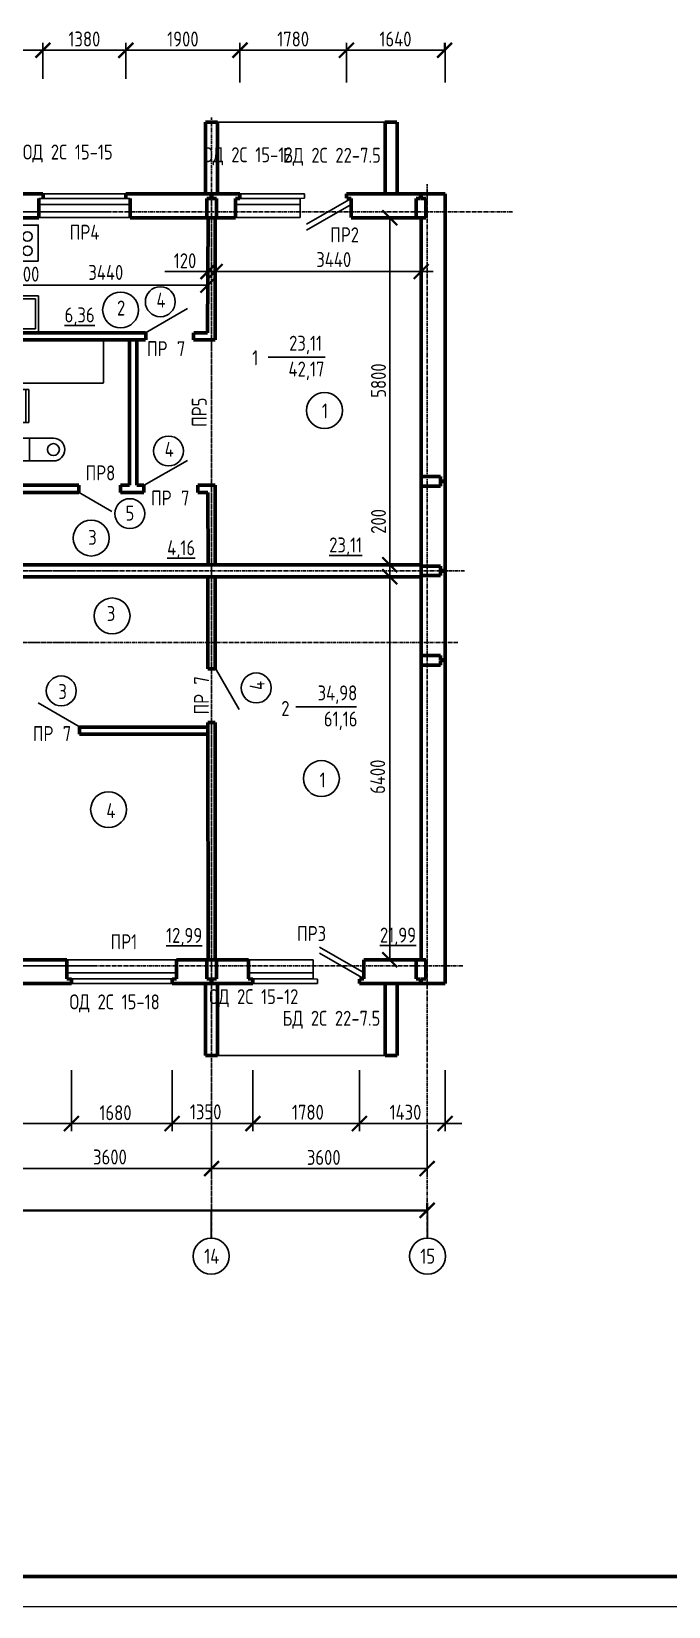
# Model space of a CAD drawing. Header units: millimetres. Extents: x 83035 to 329678, y -103769 to 22061.
# Drawn here: x 203645 to 214281, y -34451 to -8128 of the extents above; entities that cross this region are included whole.
import ezdxf

# ---------------------------------------------------------------- set-up
doc = ezdxf.new("R2010")
doc.units = ezdxf.units.MM
doc.header["$LTSCALE"] = 10
doc.linetypes.add('CENTER', pattern=[50.8, 31.75, -6.35, 6.35, -6.35])
for name, color, linetype, lineweight in [('Осевой', 4, 'CENTER', 30), ('Основной', 5, 'Continuous', 60), ('Размерный', 3, 'Continuous', 30), ('Разрез', 5, 'Continuous', 40), ('Разрезка', 17, 'Continuous', 60), ('Символ разрез', 3, 'Continuous', 20), ('Символьный', 3, 'Continuous', 30), ('Текст', 244, 'Continuous', 30)]:
    doc.layers.add(name, color=color, linetype=linetype, lineweight=lineweight)
doc.styles.add('1.10', font='', dxfattribs={"height": 25})
doc.styles.add('2.5', font='', dxfattribs={"height": 250})
doc.styles.get('1.10').set_extended_font_data('GOST type A')
doc.styles.get('2.5').set_extended_font_data('GOST type A')

# ---------------------------------------------------------------- blocks, each defined once
blk = doc.blocks.new('_ArchTick')
at = {"color": 0, "linetype": 'ByBlock', "const_width": 0.15}
blk.add_lwpolyline([(-0.5, -0.5), (0.5, 0.5)], dxfattribs=at)
blk = doc.blocks.new('33')
at = {"layer": 'Основной', "color": 0, "lineweight": 30}
for p, q in [((-193214, -13935), (-192134, -13935)), ((-193989, -14015), (-193244, -14445)), ((-193989, -14115), (-193244, -14545)), ((-193139, -14015), (-192059, -14015)), ((-193139, -14115), (-192059, -14115)), ((-193139, -14335), (-192059, -14335))]:
    blk.add_line(p, q, dxfattribs=at)
at = {"layer": 'Разрезка', "color": 0}
for p, q in [((-193914, -13935), (-193914, -14010)), ((-192134, -13935), (-192134, -14010)), ((-193989, -14015), (-193989, -14335)), ((-192059, -14015), (-192059, -14335))]:
    blk.add_line(p, q, dxfattribs=at)
at = {"layer": 'Разрезка', "color": 0, "lineweight": 30}
for p, q in [((-193214, -13935), (-193214, -14010)), ((-193214, -14010), (-193139, -14015)), ((-193139, -14015), (-193139, -14335))]:
    blk.add_line(p, q, dxfattribs=at)
blk = doc.blocks.new('23')
at = {"layer": 'Основной', "color": 0, "lineweight": 30}
for p, q in [((-179525, -13935), (-178145, -13935)), ((-179600, -14015), (-178070, -14015)), ((-179600, -14115), (-178070, -14115)), ((-179600, -14335), (-178070, -14335))]:
    blk.add_line(p, q, dxfattribs=at)
at = {"layer": 'Разрезка', "color": 0}
for p, q in [((-179525, -13935), (-179525, -14010)), ((-178145, -13935), (-178145, -14010)), ((-179600, -14015), (-179600, -14335)), ((-178070, -14015), (-178070, -14335))]:
    blk.add_line(p, q, dxfattribs=at)
blk = doc.blocks.new('55')
at = {"layer": 'Текст', "color": 0, "style": '2.5'}
for s, p in [('ПР', (-180064, -17142)), ('7', (-179564, -17142))]:
    blk.add_text(s, height=250, dxfattribs=at).set_placement(p)
blk = doc.blocks.new('58')
at = {"layer": 'Размерный', "color": 0, "ltscale": 0.5}
blk.add_circle((-181488, -19321), 300, dxfattribs=at)
at = {"layer": 'Размерный', "color": 0, "ltscale": 500, "insert": (-181575, -19155), "char_height": 250, "width": 1306.21, "attachment_point": 1, "style": '1.10'}
blk.add_mtext('3', dxfattribs=at)
blk = doc.blocks.new('64')
at = {"layer": 'Размерный', "color": 0, "ltscale": 0.5}
blk.add_circle((-187285, -31689), 300, dxfattribs=at)
at = {"layer": 'Символьный', "color": 0, "ltscale": 0.5}
blk.add_line((-187285, -31389), (-187285, -30925), dxfattribs=at)
blk = doc.blocks.new('126')
at = {"layer": 'Осевой', "color": 0, "ltscale": 0.2}
for p, q in [((-198787, -14232), (-159849, -14232)), ((-153123, -14231), (-188294, -14231))]:
    blk.add_line(p, q, dxfattribs=at)
blk = doc.blocks.new('184')
at = {"color": 0, "linetype": 'ByBlock', "const_width": 37.5}
for points in [[(-164982, -29107), (-165232, -29357)], [(-162232, -29357), (-161982, -29107)], [(-161982, -29107), (-162232, -29357)], [(-158632, -29357), (-158382, -29107)], [(-158382, -29107), (-158632, -29357)], [(-155032, -29357), (-154782, -29107)]]:
    blk.add_lwpolyline(points, dxfattribs=at)
at = {"layer": 'Размерный', "color": 0}
for p, q in [((-175332, -29234), (-178330, -29234)), ((-175308, -29233), (-172311, -29233)), ((-168710, -29233), (-172310, -29233)), ((-168707, -29232), (-165107, -29232)), ((-162107, -29232), (-165107, -29232)), ((-158507, -29232), (-162107, -29232)), ((-154907, -29232), (-158507, -29232))]:
    blk.add_line(p, q, dxfattribs=at)
at = {"layer": 'Размерный', "color": 0, "xscale": 250, "yscale": 250, "zscale": 250}
blk.add_blockref('_ArchTick', (-175332, -29234), dxfattribs=at)
at = {"layer": 'Размерный', "color": 0, "xscale": 250, "yscale": 250, "zscale": 250, "rotation": 180}
for p in [(-172310, -29233), (-168707, -29232)]:
    blk.add_blockref('_ArchTick', p, dxfattribs=at)
at = {"layer": 'Размерный', "color": 0, "style": '2.5'}
for p in [(-177416, -29148), (-174228, -29148), (-163910, -29148)]:
    blk.add_text('3000', height=250, dxfattribs=at).set_placement(p)
at = {"layer": 'Размерный', "color": 0, "char_height": 250, "attachment_point": 5, "style": '2.5'}
for insert in [(-170530, -29046), (-166753, -29046), (-160204, -29039), (-156634, -29046)]:
    blk.add_mtext('3600', dxfattribs=dict(at, insert=insert))
blk = doc.blocks.new('1')
at = {"layer": 'Основной', "color": 0, "lineweight": 30, "ltscale": 0.5}
blk.add_lwpolyline([(-187985, -15985), (-187385, -15985), (-187385, -15385), (-187985, -15385)], close=True, dxfattribs=at)
for centre in [(-187805, -15575), (-187565, -15575), (-187805, -15815), (-187565, -15815)]:
    blk.add_circle(centre, 80, dxfattribs=at)
blk = doc.blocks.new('8')
at = {"layer": 'Основной'}
h = blk.add_hatch(color=0, dxfattribs=at)
h.set_gradient(color1=(0, 1, 5), color2=(0, 0, 0), one_color=1)
h.paths.add_polyline_path([(-187425, -16522), (-187725, -16522), (-187525, -16622), (-187425, -17172), (-187425, -17037), (-187425, -17037), (-187425, -16657), (-187425, -16657)])
at = {"layer": 'Основной', "color": 0}
for p, q in [((-187725, -17172), (-187725, -16522)), ((-187725, -16522), (-187525, -16622)), ((-187425, -16522), (-187725, -16522)), ((-187425, -17172), (-187425, -16522)), ((-187525, -16622), (-187425, -17172)), ((-187725, -17172), (-187425, -17172))]:
    blk.add_line(p, q, dxfattribs=at)
at = {"layer": 'Основной', "color": 0, "lineweight": 30, "ltscale": 0.5}
for p, q in [((-187725, -16657), (-188275, -16657)), ((-187875, -17037), (-187875, -16657)), ((-187725, -16657), (-187725, -17037)), ((-188275, -17037), (-187725, -17037))]:
    blk.add_line(p, q, dxfattribs=at)
blk.add_circle((-188275, -16847), 100, dxfattribs=at)
blk.add_arc((-188275, -16847), 190, 90, 270, dxfattribs=at)
blk = doc.blocks.new('11')
at = {"layer": 'Основной', "color": 0, "lineweight": 30, "ltscale": 0.5}
blk.add_line((-188675, -17377), (-188125, -17377), dxfattribs=at)
blk.add_lwpolyline([(-188675, -17777), (-188125, -17777), (-188125, -17327), (-188675, -17327)], close=True, dxfattribs=at)
blk = doc.blocks.new('282')
at = {"layer": 'Основной', "color": 0}
for p, q in [((-162007, -17948), (-162007, -13342)), ((-159608, -15264), (-162007, -15264)), ((-162005, -15384), (-160416, -15384)), ((-159612, -15384), (-160416, -15384)), ((-160726, -17811), (-162007, -17811)), ((-160726, -17931), (-162007, -17931))]:
    blk.add_line(p, q, dxfattribs=at)
at = {"layer": 'Основной', "color": 0, "lineweight": 30}
for p, q in [((-161398, -14647), (-161998, -14647)), ((-161448, -14697), (-161998, -14697)), ((-161448, -15197), (-161448, -14697)), ((-161398, -14647), (-161398, -15247)), ((-161998, -15197), (-161448, -15197))]:
    blk.add_line(p, q, dxfattribs=at)
at = {"layer": 'Основной', "color": 0, "ltscale": 500}
blk.add_line((-160726, -17811), (-160726, -17931), dxfattribs=at)
at = {"layer": 'Основной', "color": 0, "lineweight": 30}
blk.add_circle((-161797, -15718), 50, dxfattribs=at)
at = {"layer": 'Размерный', "color": 0, "ltscale": 500}
for p, q in [((-162107, -14467), (-162357, -14467)), ((-160311, -16102), (-160311, -15384)), ((-162013, -16103), (-160311, -16103))]:
    blk.add_line(p, q, dxfattribs=at)
at = {"layer": 'Размерный', "color": 0}
blk.add_line((-158575, -14467), (-162007, -14467), dxfattribs=at)
at = {"layer": 'Размерный', "color": 0, "ltscale": 500, "extrusion": (0, 0, -1), "xscale": 250, "yscale": 250, "zscale": -250, "rotation": 180}
blk.add_blockref('_ArchTick', (162107, -13744), dxfattribs=at)
at = {"layer": 'Размерный', "color": 0, "extrusion": (0, 0, -1), "zscale": -1}
for name, p in [('1', (349387, 1921)), ('8', (349423, -369))]:
    blk.add_blockref(name, p, dxfattribs=at)
at = {"layer": 'Размерный', "color": 0, "ltscale": 500, "xscale": 250, "yscale": 250, "zscale": 250}
blk.add_blockref('_ArchTick', (-162107, -14467), dxfattribs=at)
at = {"layer": 'Размерный', "color": 0, "ltscale": 500, "xscale": 250, "yscale": 250, "zscale": 250, "rotation": 180}
blk.add_blockref('_ArchTick', (-162007, -14467), dxfattribs=at)
at = {"layer": 'Размерный', "color": 0, "extrusion": (0, 0, -1), "zscale": -1, "rotation": 90}
blk.add_blockref('11', (144232, 171913), dxfattribs=at)
at = {"layer": 'Размерный', "color": 0, "ltscale": 500, "insert": (-161571, -14284), "char_height": 250, "attachment_point": 5, "style": '2.5'}
blk.add_mtext('100', dxfattribs=at)
at = {"layer": 'Текст', "color": 0, "insert": (-160459, -14840), "char_height": 250, "width": 525, "attachment_point": 3, "style": '2.5'}
blk.add_mtext('{\\L6,36}', dxfattribs=at)
blk = doc.blocks.new('13')
at = {"layer": 'Основной', "color": 0, "lineweight": 30, "ltscale": 0.5}
blk.add_lwpolyline([(-183585, -15985), (-184185, -15985), (-184185, -15385), (-183585, -15385)], close=True, dxfattribs=at)
for centre in [(-184005, -15575), (-183765, -15575), (-184005, -15815), (-183765, -15815)]:
    blk.add_circle(centre, 80, dxfattribs=at)
blk = doc.blocks.new('14')
at = {"layer": 'Основной', "color": 0, "lineweight": 30}
for p, q in [((-183585, -16585), (-184185, -16585)), ((-183635, -16635), (-184185, -16635)), ((-183635, -17135), (-183635, -16635)), ((-183585, -16585), (-183585, -17185))]:
    blk.add_line(p, q, dxfattribs=at)
blk = doc.blocks.new('285')
at = {"layer": 'Осевой', "color": 0, "ltscale": 0.2}
blk.add_line((-165107, -30396), (-165107, -12836), dxfattribs=at)
at = {"layer": 'Основной', "color": 0}
for p, q in [((-165207, -17951), (-165207, -13342)), ((-167209, -15267), (-165204, -15267)), ((-165204, -15387), (-166804, -15387)), ((-165207, -17951), (-164957, -17951)), ((-162007, -18854), (-162257, -18854)), ((-162007, -19142), (-155007, -19142)), ((-155007, -19342), (-162258, -19342)), ((-165207, -25742), (-165207, -20242)), ((-164957, -20243), (-165207, -20243)), ((-164957, -20342), (-164957, -20243)), ((-162257, -20239), (-162257, -20342)), ((-162007, -20243), (-162257, -20243)), ((-162007, -20542), (-162007, -20241)), ((-162441, -20342), (-164957, -20342)), ((-162007, -20342), (-162507, -20342))]:
    blk.add_line(p, q, dxfattribs=at)
at = {"layer": 'Основной', "color": 0, "lineweight": 30}
for p, q in [((-165215, -15211), (-165765, -15211)), ((-164957, -17944), (-164507, -18723)), ((-164512, -19460), (-164962, -20240)), ((-162708, -19471), (-162258, -20251))]:
    blk.add_line(p, q, dxfattribs=at)
at = {"layer": 'Основной', "color": 0, "ltscale": 500}
for p, q in [((-165210, -16843), (-167089, -16843)), ((-165210, -16963), (-167209, -16963)), ((-166807, -17771), (-166807, -16960)), ((-166687, -17771), (-166687, -16963)), ((-166808, -17891), (-166807, -17771)), ((-166567, -17891), (-166808, -17891)), ((-166687, -17771), (-166567, -17771)), ((-166567, -17771), (-166567, -17891)), ((-165867, -17771), (-165867, -17891)), ((-165217, -17771), (-165867, -17771)), ((-165867, -17891), (-165213, -17891)), ((-164957, -18851), (-165207, -18851)), ((-165207, -19142), (-165207, -18851)), ((-164957, -19341), (-164957, -18851)), ((-162257, -18854), (-162258, -19342)), ((-162007, -18854), (-162007, -19142)), ((-165207, -19142), (-175199, -19142)), ((-164957, -19341), (-175196, -19342))]:
    blk.add_line(p, q, dxfattribs=at)
at = {"layer": 'Основной', "color": 0, "lineweight": 30, "ltscale": 0.5}
blk.add_line((-166581, -17877), (-165990, -18221), dxfattribs=at)
at = {"layer": 'Основной', "color": 0, "lineweight": 30}
blk.add_circle((-165412, -15718), 50, dxfattribs=at)
at = {"layer": 'Размерный', "color": 0, "ltscale": 500}
for p, q in [((-166904, -16102), (-166904, -15387)), ((-165206, -16101), (-166906, -16101))]:
    blk.add_line(p, q, dxfattribs=at)
for centre in [(-166339, -18400), (-164251, -18387), (-162892, -18313), (-164296, -19839), (-162917, -19852)]:
    blk.add_circle(centre, 250, dxfattribs=at)
at = {"layer": 'Размерный', "color": 0, "extrusion": (0, 0, -1), "zscale": -1}
for name, p in [('13', (349406, 1931)), ('14', (349395, 1923))]:
    blk.add_blockref(name, p, dxfattribs=at)
at = {"layer": 'Размерный', "color": 0, "ltscale": 500, "xscale": 250, "yscale": 250, "zscale": 250}
blk.add_blockref('_ArchTick', (-165207, -14462), dxfattribs=at)
at = {"layer": 'Размерный', "color": 0, "xscale": 250, "yscale": 250, "zscale": 250}
blk.add_blockref('_ArchTick', (-165207, -14462), dxfattribs=at)
at = {"layer": 'Размерный', "color": 0, "ltscale": 500, "xscale": 250, "yscale": 250, "zscale": 250, "rotation": 180}
blk.add_blockref('_ArchTick', (-165107, -14462), dxfattribs=at)
at = {"layer": 'Размерный', "color": 0, "extrusion": (0, 0, -1), "zscale": -1}
for name, p, rotation in [('11', (182996, -204890), 270), ('8', (-22216, -34215), 180)]:
    blk.add_blockref(name, p, dxfattribs=dict(at, rotation=rotation))
at = {"layer": 'Размерный', "color": 0, "extrusion": (0, 0, -1), "xscale": -1, "zscale": -1, "rotation": 270}
for p in [(182354, 161339), (182134, 159956), (178889, 159946)]:
    blk.add_blockref('55', p, dxfattribs=at)
at = {"layer": 'Размерный', "color": 0, "ltscale": 500, "insert": (-165647, -14279), "char_height": 250, "attachment_point": 5, "style": '2.5'}
blk.add_mtext('100', dxfattribs=at)
at = {"layer": 'Размерный', "color": 0, "ltscale": 500, "insert": (-166264, -18266), "char_height": 250, "width": 985.21, "attachment_point": 3, "style": '1.10'}
blk.add_mtext('5', dxfattribs=at)
at = {"layer": 'Текст', "color": 0, "char_height": 250, "attachment_point": 3, "style": '2.5'}
for s, insert, width in [('{\\L7,23}', (-165883, -14853), 525), ('ПР8', (-165931, -17589), 1690.16)]:
    blk.add_mtext(s, dxfattribs=dict(at, insert=insert, width=width))

msp = doc.modelspace()

# ---------------------------------------------------------------- linework, layer by layer
at = {"color": 0, "linetype": 'Continuous', "lineweight": 60, "ltscale": 100}
msp.add_line((163957.025, -33950.591), (241717.907, -33950.591), dxfattribs=at)
at = {"color": 0, "linetype": 'Continuous', "lineweight": 25, "ltscale": 100}
msp.add_line((161957.025, -34450.591), (242217.907, -34450.591), dxfattribs=at)
at = {"layer": 'Осевой', "color": 0, "ltscale": 0.2}
for p, q in [((206650.788, -27995.386), (206650.788, -9567.601)), ((206651.879, -28295.426), (206651.879, -10735.404)), ((210252.047, -28295.387), (210252.047, -10681.929)), ((165924.977, -17141.945), (205059.168, -17141.945)), ((210875.46, -17141.273), (174617.856, -17141.273)), ((165924.977, -18341.945), (204666.347, -18341.945)), ((210765.828, -18341.273), (175010.677, -18341.273)), ((165861.407, -23741.945), (204683.46, -23741.945)), ((210844.919, -23741.273), (174993.564, -23741.273))]:
    msp.add_line(p, q, dxfattribs=at)
at = {"layer": 'Основной', "color": 0}
for p, q in [((206550.788, -9641.273), (206550.788, -10841.273)), ((206750.788, -9641.273), (206550.788, -9641.273)), ((206552.047, -9641.273), (206552.047, -10841.273)), ((206752.047, -9641.273), (206552.047, -9641.273)), ((206750.788, -10841.273), (206750.788, -9641.273)), ((206752.047, -10841.273), (206752.047, -9641.273)), ((209743.434, -9641.273), (209543.434, -9641.273)), ((209550.788, -10841.273), (209550.788, -9641.273)), ((209750.788, -10841.273), (209750.788, -9641.273)), ((203835.546, -10841.273), (202022.047, -10841.273)), ((207124.385, -10841.273), (205219.132, -10841.273)), ((210552.047, -10841.273), (208902.528, -10841.273)), ((210552.047, -24041.273), (210552.047, -10841.273)), ((203765.28, -11241.273), (202097.047, -11241.273)), ((207050.827, -11241.273), (205293.717, -11241.273)), ((206582.269, -13163.289), (206592.047, -11241.273)), ((206712.047, -13282.19), (206712.047, -11241.273)), ((210152.047, -11241.273), (208982.668, -11241.273)), ((210152.047, -23641.273), (210152.047, -11241.273)), ((205281.515, -13282.621), (205281.515, -15710.984)), ((205401.515, -13282.621), (205401.515, -15710.984)), ((206582.269, -13163.289), (206355.654, -13163.289)), ((206712.047, -15711.331), (206422.246, -15711.331)), ((206712.047, -17041.273), (206712.047, -15711.331)), ((206589.458, -15831.331), (206422.246, -15831.331)), ((206592.047, -17041.273), (206591.097, -15831.804)), ((209252.047, -17241.273), (202899.893, -17241.273)), ((206591.772, -17253.591), (206591.772, -18777.521)), ((206711.772, -17253.591), (206711.772, -18777.521)), ((206711.772, -18777.351), (206591.91, -18777.351)), ((206711.772, -19677.351), (206591.91, -19677.351)), ((206591.91, -19677.351), (206592.047, -23641.273)), ((206712.047, -23641.273), (206711.772, -19677.351)), ((204237.047, -23641.273), (202335.923, -23641.273)), ((207266.879, -23641.273), (206067.047, -23641.273)), ((210152.047, -23641.273), (209196.879, -23641.273)), ((204312.047, -24041.273), (202258.758, -24041.273)), ((207341.879, -24041.273), (205992.047, -24041.273)), ((206551.879, -24041.273), (206551.879, -25241.273)), ((206751.879, -25241.273), (206751.879, -24041.273)), ((210552.047, -24041.273), (209121.879, -24041.273)), ((209551.879, -24041.273), (209551.879, -25241.273)), ((209751.879, -25241.273), (209751.879, -24041.273)), ((206751.879, -25241.273), (206551.879, -25241.273)), ((209551.879, -25241.273), (209751.879, -25241.273))]:
    msp.add_line(p, q, dxfattribs=at)
at = {"layer": 'Основной', "color": 0, "lineweight": 30}
for p, q in [((209744.327, -9641.273), (206750.788, -9641.273)), ((206712.047, -18764.304), (207110.619, -19457.941)), ((206067.047, -23641.273), (204237.047, -23641.273)), ((208346.879, -23641.273), (207266.879, -23641.273)), ((208452.6, -23431.408), (209197.382, -23861.408)), ((208452.6, -23531.408), (209197.382, -23961.408)), ((206067.047, -23861.273), (204237.047, -23861.273)), ((208346.879, -23861.273), (207266.879, -23861.273)), ((206067.047, -23961.273), (204237.047, -23961.273)), ((205992.047, -24041.273), (204312.047, -24041.273)), ((208346.879, -23961.273), (207266.879, -23961.273)), ((207341.879, -24041.273), (208421.879, -24041.273)), ((209551.879, -25241.273), (206751.879, -25241.273))]:
    msp.add_line(p, q, dxfattribs=at)
at = {"layer": 'Основной', "color": 0, "lineweight": 30, "ltscale": 0.5}
for p, q in [((205546.482, -13163.074), (206247.963, -12758.074)), ((205525.818, -15711.713), (206247.963, -15299.847)), ((204430.914, -15825.556), (204988.647, -16147.767)), ((203753.769, -19349.944), (204455.25, -19754.944))]:
    msp.add_line(p, q, dxfattribs=at)
at = {"layer": 'Основной', "color": 0, "ltscale": 0.5}
for p, q in [((205551.226, -13163.289), (205551.226, -13283.289)), ((206351.226, -13163.289), (206351.226, -13283.289))]:
    msp.add_line(p, q, dxfattribs=at)
at = {"layer": 'Основной', "color": 0, "ltscale": 500}
for p, q in [((206712.047, -13282.19), (206351.051, -13282.19)), ((205132.873, -15710.984), (205132.873, -15830.984)), ((205281.515, -15710.984), (205132.873, -15710.984)), ((205522.246, -15710.684), (205401.515, -15710.684)), ((205522.246, -15830.775), (205522.246, -15710.684)), ((206422.246, -15831.804), (206422.246, -15710.684)), ((205522.584, -15830.984), (205132.873, -15830.984)), ((204443.79, -19751.871), (206590.176, -19751.871)), ((204443.79, -19751.871), (204443.79, -19871.917)), ((204443.79, -19871.917), (206590.176, -19871.917))]:
    msp.add_line(p, q, dxfattribs=at)
at = {"layer": 'Размерный', "color": 0, "ltscale": 500}
for p, q in [((203835.711, -8441.273), (203835.711, -8316.273)), ((203835.711, -8441.273), (203835.711, -8316.273)), ((205220.159, -8441.273), (205220.159, -8316.273)), ((205220.159, -8441.273), (205220.159, -8316.273)), ((207124.806, -8441.273), (207124.806, -8316.273)), ((207124.806, -8441.273), (207124.806, -8316.273)), ((208902.812, -8441.273), (208902.812, -8316.273)), ((208902.812, -8441.273), (208902.812, -8316.273)), ((210542.047, -8441.273), (210542.047, -8316.273)), ((203835.711, -8441.273), (202022.047, -8441.273)), ((205220.159, -8441.273), (203835.711, -8441.273)), ((207124.806, -8441.273), (205220.159, -8441.273)), ((208902.812, -8441.273), (207124.806, -8441.273)), ((210542.047, -8441.273), (208902.812, -8441.273)), ((209627.047, -11241.273), (209752.047, -11241.273)), ((209627.047, -11241.273), (209627.047, -17041.273)), ((208546.718, -13570.741), (207594.248, -13570.741)), ((209627.047, -17041.273), (209752.047, -17041.273)), ((209627.047, -17041.273), (209627.047, -17241.273)), ((209627.047, -17041.273), (209752.047, -17041.273)), ((209702.047, -17241.273), (209502.047, -17241.273)), ((209552.047, -17241.273), (209752.047, -17241.273)), ((209627.047, -17241.273), (209627.047, -23641.273)), ((209074.32, -19416.522), (208056.915, -19416.522)), ((209627.047, -23641.273), (209752.047, -23641.273)), ((204312.047, -25485.028), (204312.047, -26463.658)), ((205992.047, -25485.038), (205992.047, -26470.024)), ((207341.879, -25484.843), (207341.879, -26475.864)), ((209121.879, -25484.843), (209121.879, -26475.864)), ((210552.047, -25484.843), (210552.047, -26468.731)), ((210828.878, -26379.418), (189566.984, -26379.418)), ((204312.047, -26379.418), (202262.463, -26379.418)), ((204312.047, -26379.418), (204312.047, -26504.418)), ((204312.047, -26379.418), (204312.047, -26504.418)), ((205992.047, -26379.418), (204312.047, -26379.418)), ((205992.047, -26379.418), (205992.047, -26504.418)), ((205992.047, -26379.418), (205992.047, -26504.418)), ((207341.879, -26379.418), (205992.047, -26379.418)), ((207341.879, -26379.418), (207341.879, -26504.418)), ((207341.879, -26379.418), (207341.879, -26504.418)), ((209121.879, -26379.418), (207341.879, -26379.418)), ((209121.879, -26379.418), (209121.879, -26504.418)), ((209121.879, -26379.418), (209121.879, -26504.418)), ((210552.047, -26379.418), (209121.879, -26379.418)), ((210552.047, -26379.418), (210552.047, -26504.418))]:
    msp.add_line(p, q, dxfattribs=at)
at = {"layer": 'Размерный', "color": 0}
for p, q in [((203835.711, -8916.273), (203835.711, -8316.273)), ((205220.159, -8916.273), (205220.159, -8316.273)), ((207126.199, -8978.773), (207126.199, -8316.273)), ((208902.812, -8978.773), (208902.812, -8316.273)), ((210552.163, -8978.773), (210552.163, -8316.273)), ((204302.047, -8441.273), (202022.047, -8441.273)), ((205382.047, -8441.273), (204302.047, -8441.273)), ((206082.047, -8441.273), (205382.047, -8441.273)), ((207872.047, -8441.273), (206082.047, -8441.273)), ((209552.047, -8441.273), (207872.047, -8441.273)), ((210542.047, -8441.273), (209552.047, -8441.273)), ((206592.047, -12139.258), (205870.076, -12139.258)), ((210352.047, -12139.258), (206512.047, -12139.258)), ((206583.268, -12366.338), (206583.268, -12241.338)), ((206712.047, -12139.258), (206592.047, -12139.258)), ((206712.047, -12139.258), (206592.047, -12139.258)), ((206592.047, -12201.758), (206592.047, -12264.258)), ((206712.047, -12139.258), (206962.047, -12139.258)), ((206712.047, -12201.758), (206712.047, -12264.258)), ((210152.047, -12304.606), (210152.047, -12139.258)), ((206652.047, -26503.773), (206652.047, -27256.815)), ((210252.047, -26494.315), (210252.047, -27256.815)), ((206652.047, -27194.315), (206652.047, -27256.815))]:
    msp.add_line(p, q, dxfattribs=at)
at = {"layer": 'Размерный', "color": 0, "ltscale": 0.5}
for centre in [(205132.969, -12782.006), (208536.64, -14462.244), (204642.096, -16594.151), (208485.104, -20613.295), (204932.476, -21132.687)]:
    msp.add_circle(centre, 300, dxfattribs=at)
at = {"layer": 'Размерный', "color": 0, "ltscale": 500}
for centre in [(205795.915, -12643.962), (205932.588, -15138.911), (205286.716, -16186.082), (204141.948, -19148.624), (207397.249, -19098.973)]:
    msp.add_circle(centre, 250, dxfattribs=at)
at = {"layer": 'Разрез', "color": 0, "ltscale": 500}
for p, q in [((169414.715, -27830.149), (210252.164, -27830.149)), ((210252.164, -27851.188), (210252.164, -27705.149))]:
    msp.add_line(p, q, dxfattribs=at)
at = {"layer": 'Разрезка', "color": 0}
for p, q in [((206647.047, -10916.273), (206572.047, -10921.273)), ((206572.047, -10921.273), (206572.047, -11241.273)), ((206647.047, -10841.273), (206647.047, -10916.273)), ((206657.047, -10841.273), (206657.047, -10916.273)), ((206657.047, -10916.273), (206732.047, -10921.273)), ((206732.047, -10921.273), (206732.047, -11241.273)), ((207124.939, -10916.273), (207049.939, -10921.273)), ((208907.937, -10916.273), (208982.937, -10921.273)), ((210142.047, -10916.273), (210067.047, -10921.273)), ((210067.047, -10921.273), (210067.047, -11241.273)), ((210142.047, -10841.273), (210142.047, -10916.273)), ((210152.047, -10841.273), (210152.047, -10916.273)), ((210152.047, -10916.273), (210227.047, -10921.273)), ((210227.047, -10921.273), (210227.047, -11241.273)), ((210472.047, -15566.273), (210152.047, -15566.273)), ((210472.047, -15726.273), (210152.047, -15726.273)), ((210477.047, -15641.273), (210472.047, -15566.273)), ((210477.047, -15651.273), (210472.047, -15726.273)), ((210552.047, -15641.273), (210477.047, -15641.273)), ((210552.047, -15651.273), (210477.047, -15651.273)), ((210472.047, -17061.273), (210152.047, -17061.273)), ((210477.047, -17136.273), (210472.047, -17061.273)), ((210472.047, -17221.273), (210152.047, -17221.273)), ((210477.047, -17146.273), (210472.047, -17221.273)), ((210552.047, -17136.273), (210477.047, -17136.273)), ((210552.047, -17146.273), (210477.047, -17146.273)), ((210472.047, -18556.273), (210152.047, -18556.273)), ((210477.047, -18631.273), (210472.047, -18556.273)), ((210477.047, -18641.273), (210472.047, -18716.273)), ((210552.047, -18631.273), (210477.047, -18631.273)), ((210552.047, -18641.273), (210477.047, -18641.273)), ((210472.047, -18716.273), (210152.047, -18716.273)), ((204237.047, -23961.273), (204237.047, -23641.273)), ((206067.047, -23961.273), (206067.047, -23641.273)), ((206572.047, -23961.273), (206572.047, -23641.273)), ((206732.047, -23961.273), (206732.047, -23641.273)), ((207266.879, -23961.273), (207266.879, -23641.273)), ((209196.879, -23961.273), (209196.879, -23641.273)), ((210067.047, -23961.273), (210067.047, -23641.273)), ((210227.047, -23961.273), (210227.047, -23641.273)), ((204312.047, -23966.273), (204237.047, -23961.273)), ((204312.047, -24041.273), (204312.047, -23966.273)), ((205992.047, -23966.273), (206067.047, -23961.273)), ((205992.047, -24041.273), (205992.047, -23966.273)), ((206647.047, -23966.273), (206572.047, -23961.273)), ((206647.047, -24041.273), (206647.047, -23966.273)), ((206657.047, -23966.273), (206732.047, -23961.273)), ((206657.047, -24041.273), (206657.047, -23966.273)), ((207339.784, -23966.273), (207264.784, -23961.273)), ((207341.879, -24041.273), (207341.879, -23966.273)), ((209121.879, -23966.273), (209196.879, -23961.273)), ((209121.879, -24041.273), (209121.879, -23966.273)), ((210142.047, -23966.273), (210067.047, -23961.273)), ((210142.047, -24041.273), (210142.047, -23966.273)), ((210152.047, -23966.273), (210227.047, -23961.273)), ((210152.047, -24041.273), (210152.047, -23966.273))]:
    msp.add_line(p, q, dxfattribs=at)
at = {"layer": 'Разрезка', "color": 0, "ltscale": 500}
for p, q in [((206732.047, -11241.273), (206572.047, -11241.273)), ((210227.047, -11241.273), (210067.047, -11241.273)), ((206732.047, -23641.273), (206572.047, -23641.273)), ((206572.047, -23641.273), (206657.047, -23641.273)), ((206732.047, -23641.273), (206657.047, -23641.273)), ((210227.047, -23641.273), (210067.047, -23641.273)), ((210067.047, -23641.273), (210152.047, -23641.273)), ((210227.047, -23641.273), (210152.047, -23641.273))]:
    msp.add_line(p, q, dxfattribs=at)
at = {"layer": 'Разрезка', "color": 0, "lineweight": 30}
for p, q in [((208346.879, -23961.273), (208346.879, -23641.273)), ((208421.879, -23966.273), (208346.879, -23961.273)), ((208421.879, -24041.273), (208421.879, -23966.273))]:
    msp.add_line(p, q, dxfattribs=at)

# ---------------------------------------------------------------- block references
at = {"layer": 'Размерный', "color": 0, "ltscale": 500, "xscale": 250, "yscale": 250, "zscale": 250}
for p in [(203835.711, -8441.273), (205220.159, -8441.273), (207126.199, -8441.273), (208902.812, -8441.273), (210542.047, -8441.273), (204312.047, -26379.418), (205992.047, -26379.418), (207341.879, -26379.418), (209121.879, -26379.418), (210552.047, -26379.418)]:
    msp.add_blockref('_ArchTick', p, dxfattribs=at)
at = {"layer": 'Размерный', "color": 0, "extrusion": (0, 0, -1), "zscale": -1}
for name, p in [('23', (-25695.085, 3096.505)), ('33', (-14991.11, 3096.305))]:
    msp.add_blockref(name, p, dxfattribs=at)
at = {"layer": 'Размерный', "color": 0, "ltscale": 500, "xscale": 250, "yscale": 250, "zscale": 250}
for p, rotation in [((209627.047, -11241.273), 90), ((206591.26, -12366.338), 180), ((209627.047, -17041.273), 90), ((209627.047, -17041.273), 270), ((209627.047, -17241.273), 90), ((209627.047, -17241.273), 270), ((209627.047, -23641.273), 270), ((204312.047, -26379.418), 180), ((205992.047, -26379.418), 180), ((207341.879, -26379.418), 180), ((209121.879, -26379.418), 180)]:
    msp.add_blockref('_ArchTick', p, dxfattribs=dict(at, rotation=rotation))
at = {"layer": 'Размерный', "color": 0, "xscale": 250, "yscale": 250, "zscale": 250}
for p in [(206592.047, -12139.258), (210152.047, -12139.258)]:
    msp.add_blockref('_ArchTick', p, dxfattribs=at)
at = {"layer": 'Размерный', "color": 0, "xscale": 250, "yscale": 250, "zscale": 250, "rotation": 180}
msp.add_blockref('_ArchTick', (206712.047, -12139.258), dxfattribs=at)
msp.add_blockref('_ArchTick', (206712.047, -12139.258), dxfattribs=at)
at = {"layer": 'Размерный', "color": 0, "extrusion": (0, 0, -1), "xscale": -1, "zscale": -1}
for name, p in [('55', (-385636.442, 3588.096)), ('55', (-385704.915, 1091.836)), ('58', (-386477.887, 1425.287)), ('55', (-383731.267, -2844.904))]:
    msp.add_blockref(name, p, dxfattribs=at)
at = {"layer": 'Размерный', "color": 0, "extrusion": (0, 0, -1), "xscale": -1, "zscale": -1, "rotation": 270}
msp.add_blockref('55', (-189466.627, 160521.514), dxfattribs=at)
at = {"layer": 'Размерный', "color": 0}
for p in [(393930.282, 3092.996), (397543.568, 3092.996)]:
    msp.add_blockref('64', p, dxfattribs=at)
at = {"layer": 'Разрез', "color": 0}
for name, p in [('126', (364797.841, 3091.848)), ('184', (365158.741, 2100.431))]:
    msp.add_blockref(name, p, dxfattribs=at)
at = {"layer": 'Разрез', "color": 0, "ltscale": 500, "xscale": 250, "yscale": 250, "zscale": 250}
msp.add_blockref('_ArchTick', (210252.164, -27830.149), dxfattribs=at)
at = {"layer": 'Символ разрез', "color": 0}
for name in ['285', '282']:
    msp.add_blockref(name, (365158.741, 2100.431), dxfattribs=at)

# ---------------------------------------------------------------- texts
at = {"layer": 'Размерный', "color": 0, "style": '2.5'}
for s, p in [('1350', (206289.411, -26308.647)), ('1680', (204778.319, -26323.447))]:
    msp.add_text(s, height=250, dxfattribs=at).set_placement(p)
at = {"layer": 'Размерный', "color": 0, "ltscale": 500, "char_height": 250, "attachment_point": 5, "style": '2.5'}
for s, insert in [('1380', (204527.935, -8253.773)), ('1900', (206172.483, -8253.773)), ('1780', (208013.809, -8253.773)), ('1640', (209722.429, -8253.773)), ('1780', (208259.757, -26190.242)), ('1430', (209889.366, -26190.242))]:
    msp.add_mtext(s, dxfattribs=dict(at, insert=insert))
at = {"layer": 'Размерный', "color": 0, "char_height": 250, "attachment_point": 5, "style": '2.5'}
for s, insert in [('120', (206208.744, -11959.522)), ('3440', (208691.769, -11939.538)), ('3440', (204885.989, -12155.029))]:
    msp.add_mtext(s, dxfattribs=dict(at, insert=insert))
at = {"layer": 'Размерный', "color": 0, "ltscale": 500, "char_height": 250, "attachment_point": 3, "style": '1.10'}
for s, insert, width in [('2', (205209.753, -12625.085), 975.52436), ('4', (205882.845, -12492.769), 866.81508), ('23,11', (208496.589, -13213.009), 787.75762), ('1', (207431.455, -13456.261), 876.72789), ('42,17', (208536.018, -13644.784), 659.0297), ('1', (208594.918, -14344.021), 710.15528), ('4', (206019.518, -14987.718), 866.81508), ('5', (205361.727, -16052.246), 985.20867), ('3', (204733.255, -16457.924), 1306.20974), ('3', (204235.693, -19033.759), 909.39635), ('34,98', (209084.394, -19057.091), 1794.68587), ('2', (207952.884, -19316.485), 2109.86751), ('61,16', (209088.283, -19492.296), 1789.68863), ('1', (208556.624, -20511.39), 710.15528), ('4', (205046.385, -21025.12), 1355.81337)]:
    msp.add_mtext(s, dxfattribs=dict(at, insert=insert, width=width))
at = {"layer": 'Размерный', "color": 0, "ltscale": 500, "char_height": 250, "attachment_point": 5, "rotation": 90, "style": '2.5'}
for s, insert in [('5800', (209438.88, -13961.914)), ('200', (209438.88, -16315.319)), ('6400', (209425.476, -20583.143))]:
    msp.add_mtext(s, dxfattribs=dict(at, insert=insert))
at = {"layer": 'Размерный', "color": 0, "ltscale": 500, "insert": (207534.801, -18979.347), "char_height": 250, "width": 927.68781, "attachment_point": 9, "rotation": 91.5928521, "style": '1.10'}
msp.add_mtext('4', dxfattribs=at)
at = {"layer": 'Символьный', "color": 0, "ltscale": 0.5, "char_height": 250, "width": 223.28661, "attachment_point": 5, "style": '2.5'}
for s, insert in [('14', (206655.005, -28596.057)), ('15', (210261.162, -28596.057))]:
    msp.add_mtext(s, dxfattribs=dict(at, insert=insert))
at = {"layer": 'Текст', "color": 0, "char_height": 250, "attachment_point": 3, "style": '2.5'}
for s, insert, width in [('{\\fGOST type A|b0|i0|c204|p34;ОД} 2{\\fGOST type A|b0|i0|c204|p34;С} 15-15', (205000.648, -10017.538), 1690.16344), ('{\\fGOST type A|b0|i0|c204|p34;ОД} 2{\\fGOST type A|b0|i0|c204|p34;С} 15-12', (208004.365, -10063.361), 1690.16344), ('{\\fGOST type A|b0|i0|c204|p34;БД} 2{\\fGOST type A|b0|i0|c204|p34;С} 22-7.5', (209477.955, -10072.089), 1690.16344), ('ПР4', (204778.621, -11357.648), 1690.16344), ('ПР2', (209113.832, -11401.511), 1690.16344), ('ПР8', (205043.364, -15379.642), 1690.16344), ('{\\L4,16}', (206377.03, -16631.636), 525), ('ПР3', (208564.647, -23078.836), 1690.16344), ('ПР1', (205409.204, -23216.577), 1690.16344), ('{\\fGOST type A|b0|i0|c204|p34;ОД} 2{\\fGOST type A|b0|i0|c204|p34;С} 15-12', (208101.048, -24133.422), 1690.16344), ('{\\fGOST type A|b0|i0|c204|p34;ОД} 2{\\fGOST type A|b0|i0|c204|p34;С} 15-18', (205786.391, -24220.687), 1690.16344), ('{\\fGOST type A|b0|i0|c204|p34;БД} 2{\\fGOST type A|b0|i0|c204|p34;С} 22-7.5', (209469.785, -24494.845), 1690.16344)]:
    msp.add_mtext(s, dxfattribs=dict(at, insert=insert, width=width))
at = {"layer": 'Текст', "color": 0, "insert": (206571.808, -14736.514), "char_height": 250, "width": 1690.16344, "attachment_point": 7, "rotation": 90, "style": '2.5'}
msp.add_mtext('ПР5', dxfattribs=at)
at = {"layer": 'Текст', "color": 0, "char_height": 250, "attachment_point": 3, "style": '2.5'}
for s, insert in [('{\\L23,11}', (209165.816, -16584.069)), ('{\\L12,99}', (206495.91, -23109.6)), ('{\\L21,99}', (210066.576, -23104.21))]:
    msp.add_mtext(s, dxfattribs=dict(at, insert=insert))

doc.saveas('drawing.dxf')
